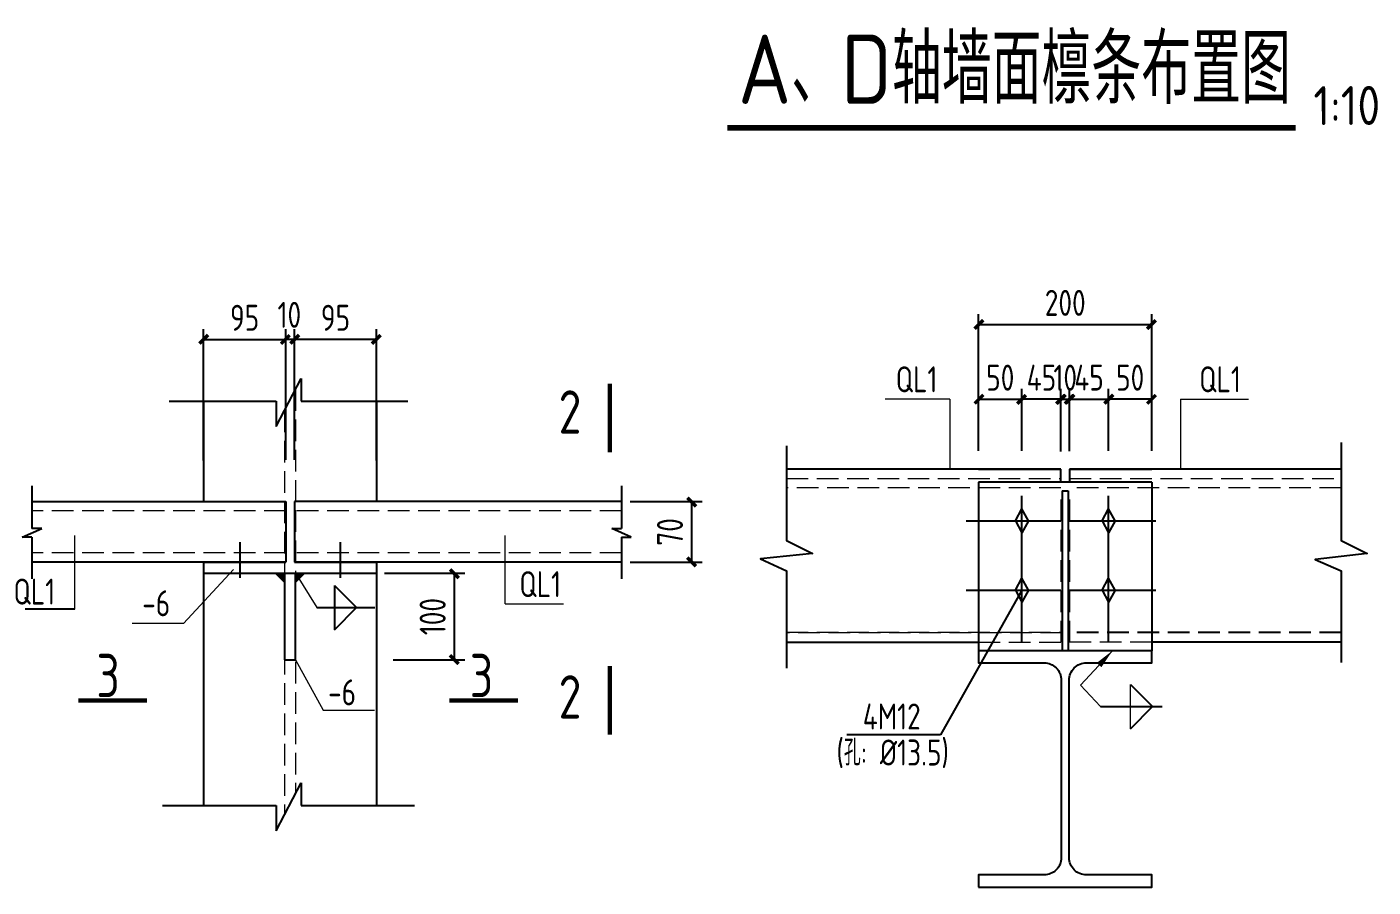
# Model space of a CAD drawing. Header units: millimetres. Extents: x 865974 to 875117, y 41124 to 44891.
# Drawn here: x 869088.4 to 869243.9, y 41434.5 to 41533.9 of the extents above; entities that cross this region are included whole.
import ezdxf

# ---------------------------------------------------------------- set-up
doc = ezdxf.new("R2010")
doc.units = ezdxf.units.MM
doc.header["$LTSCALE"] = 1000
doc.header["$MEASUREMENT"] = 0
doc.linetypes.add('DASH', pattern=[0.35, 0.25, -0.1])
doc.linetypes.add('DOTE', pattern=[2.42, 2, -0.2, 0.02, -0.2])
for name, color, linetype, lineweight in [('1', 4, 'Continuous', 70), ('D3', 62, 'Continuous', 9), ('LZ', 64, 'Continuous', 9), ('数字', 3, 'Continuous', 9)]:
    doc.layers.add(name, color=color, linetype=linetype, lineweight=lineweight)
for name, color, linetype in [('D1', 112, 'Continuous'), ('D2', 6, 'Continuous'), ('DIM', 7, 'Continuous'), ('DOTE', 1, 'DOTE'), ('M_Thin', 7, 'Continuous'), ('NUM', 7, 'Continuous'), ('Prof', 2, 'Continuous'), ('PUB_DIM', 3, 'Continuous'), ('尺寸标注', 7, 'Continuous'), ('桩', 6, 'Continuous')]:
    doc.layers.add(name, color=color, linetype=linetype)
doc.styles.add('GBHZ', font='gbenor.shx', dxfattribs={"width": 0.9, "bigfont": 'gbcbig.shx'})
doc.dimstyles.new('Y10', dxfattribs={"dimscale": 0, "dimtxt": 3, "dimasz": 0.01, "dimexe": 1.2, "dimexo": 1, "dimgap": 1, "dimtad": 1, "dimdec": 0, "dimlfac": 10, "dimzin": 0, "dimdsep": 46, "dimtxsty": 'GBHZ', "dimblk1": 'DX', "dimblk2": 'DX', "dimsah": 1, "dimcen": 0.09, "dimdle": 1, "dimadec": 0, "dimazin": 0, "dimtfac": 1, "dimtdec": 0, "dimtix": 1, "dimtmove": 2, "dimatfit": 3, "dimldrblk": 'DX', "dimfxl": 0, "dimtolj": 1, "dimtzin": 0, "dimarcsym": 0})

# ---------------------------------------------------------------- blocks, each defined once
blk = doc.blocks.new('DX')
at = {"color": 0, "linetype": 'ByBlock', "const_width": 40}
blk.add_lwpolyline([(-54, -51), (46, 49)], dxfattribs=at)
blk = doc.blocks.new('*D100')
at = {"layer": 'Defpoints', "color": 0, "linetype": 'ByBlock', "transparency": 16777216}
for p in [(869128.72, 41470.77), (869129.72, 41460.77), (869137.77, 41460.77)]:
    blk.add_point(p, dxfattribs=at)
at = {"layer": 'DIM', "color": 0, "linetype": 'ByBlock', "lineweight": -2, "transparency": 16777216}
for p, q in [((869129.72, 41470.77), (869138.97, 41470.77)), ((869137.77, 41470.76), (869137.77, 41460.78)), ((869130.72, 41460.77), (869138.97, 41460.77))]:
    blk.add_line(p, q, dxfattribs=at)
at = {"layer": 'DIM', "color": 0, "linetype": 'ByBlock', "lineweight": -2, "transparency": 16777216, "xscale": 0.01, "yscale": 0.01, "zscale": 0.01}
for p, rotation in [((869137.77, 41470.77), 90), ((869137.77, 41460.77), 270)]:
    blk.add_blockref('DX', p, dxfattribs=dict(at, rotation=rotation))
at = {"layer": 'DIM', "color": 0, "linetype": 'ByBlock', "transparency": 16777216, "insert": (869135.27, 41465.77), "char_height": 3, "attachment_point": 5, "rotation": 90, "style": 'GBHZ'}
blk.add_mtext('\\A1;100', dxfattribs=at)
blk = doc.blocks.new('*D101')
at = {"layer": 'Defpoints', "color": 0, "linetype": 'ByBlock', "transparency": 16777216}
for p in [(869157.08, 41479.05), (869157.08, 41472.06), (869165.18, 41472.06)]:
    blk.add_point(p, dxfattribs=at)
at = {"layer": 'DIM', "color": 0, "linetype": 'ByBlock', "lineweight": -2, "transparency": 16777216}
for p, q in [((869158.08, 41479.05), (869166.38, 41479.05)), ((869165.18, 41479.04), (869165.18, 41472.07)), ((869158.08, 41472.06), (869166.38, 41472.06))]:
    blk.add_line(p, q, dxfattribs=at)
at = {"layer": 'DIM', "color": 0, "linetype": 'ByBlock', "lineweight": -2, "transparency": 16777216, "xscale": 0.01, "yscale": 0.01, "zscale": 0.01}
for p, rotation in [((869165.18, 41479.05), 90), ((869165.18, 41472.06), 270)]:
    blk.add_blockref('DX', p, dxfattribs=dict(at, rotation=rotation))
at = {"layer": 'DIM', "color": 0, "linetype": 'ByBlock', "transparency": 16777216, "insert": (869162.68, 41475.55), "char_height": 3, "attachment_point": 5, "rotation": 90, "style": 'GBHZ'}
blk.add_mtext('\\A1;70', dxfattribs=at)
blk = doc.blocks.new('*D106')
at = {"layer": 'Defpoints', "color": 0, "linetype": 'ByBlock', "transparency": 16777216}
for p in [(869118.3, 41497.79), (869108.8, 41482.8), (869118.3, 41482.89)]:
    blk.add_point(p, dxfattribs=at)
at = {"layer": 'DIM', "color": 0, "linetype": 'ByBlock', "lineweight": -2, "transparency": 16777216}
for p, q in [((869108.8, 41483.8), (869108.8, 41498.99)), ((869118.3, 41483.89), (869118.3, 41498.99)), ((869108.81, 41497.79), (869118.29, 41497.79))]:
    blk.add_line(p, q, dxfattribs=at)
at = {"layer": 'DIM', "color": 0, "linetype": 'ByBlock', "lineweight": -2, "transparency": 16777216, "xscale": 0.01, "yscale": 0.01, "zscale": 0.01, "rotation": 180}
blk.add_blockref('DX', (869108.8, 41497.79), dxfattribs=at)
at = {"layer": 'DIM', "color": 0, "linetype": 'ByBlock', "lineweight": -2, "transparency": 16777216, "xscale": 0.01, "yscale": 0.01, "zscale": 0.01}
blk.add_blockref('DX', (869118.3, 41497.79), dxfattribs=at)
at = {"layer": 'DIM', "color": 0, "linetype": 'ByBlock', "transparency": 16777216, "insert": (869113.55, 41500.29), "char_height": 3, "attachment_point": 5, "style": 'GBHZ'}
blk.add_mtext('\\A1;95', dxfattribs=at)
blk = doc.blocks.new('*D107')
at = {"layer": 'Defpoints', "color": 0, "linetype": 'ByBlock', "transparency": 16777216}
for p in [(869118.3, 41497.79), (869118.3, 41482.89), (869119.3, 41482.88)]:
    blk.add_point(p, dxfattribs=at)
at = {"layer": 'DIM', "color": 0, "linetype": 'ByBlock', "lineweight": -2, "transparency": 16777216}
for p, q in [((869118.3, 41483.89), (869118.3, 41498.99)), ((869119.3, 41483.88), (869119.3, 41498.99)), ((869118.29, 41497.79), (869118.28, 41497.79)), ((869119.3, 41497.79), (869118.3, 41497.79)), ((869119.31, 41497.79), (869119.32, 41497.79))]:
    blk.add_line(p, q, dxfattribs=at)
at = {"layer": 'DIM', "color": 0, "linetype": 'ByBlock', "lineweight": -2, "transparency": 16777216, "xscale": 0.01, "yscale": 0.01, "zscale": 0.01}
blk.add_blockref('DX', (869118.3, 41497.79), dxfattribs=at)
at = {"layer": 'DIM', "color": 0, "linetype": 'ByBlock', "lineweight": -2, "transparency": 16777216, "xscale": 0.01, "yscale": 0.01, "zscale": 0.01, "rotation": 180}
blk.add_blockref('DX', (869119.3, 41497.79), dxfattribs=at)
at = {"layer": 'DIM', "color": 0, "linetype": 'ByBlock', "transparency": 16777216, "insert": (869118.72, 41500.63), "char_height": 3, "attachment_point": 5, "style": 'GBHZ'}
blk.add_mtext('\\A1;10', dxfattribs=at)
blk = doc.blocks.new('*D108')
at = {"layer": 'Defpoints', "color": 0, "linetype": 'ByBlock', "transparency": 16777216}
for p in [(869119.3, 41497.79), (869119.3, 41482.89), (869128.8, 41482.8)]:
    blk.add_point(p, dxfattribs=at)
at = {"layer": 'DIM', "color": 0, "linetype": 'ByBlock', "lineweight": -2, "transparency": 16777216}
for p, q in [((869119.3, 41483.89), (869119.3, 41498.99)), ((869128.8, 41483.8), (869128.8, 41498.99)), ((869128.79, 41497.79), (869119.31, 41497.79))]:
    blk.add_line(p, q, dxfattribs=at)
at = {"layer": 'DIM', "color": 0, "linetype": 'ByBlock', "lineweight": -2, "transparency": 16777216, "xscale": 0.01, "yscale": 0.01, "zscale": 0.01, "rotation": 180}
blk.add_blockref('DX', (869119.3, 41497.79), dxfattribs=at)
at = {"layer": 'DIM', "color": 0, "linetype": 'ByBlock', "lineweight": -2, "transparency": 16777216, "xscale": 0.01, "yscale": 0.01, "zscale": 0.01}
blk.add_blockref('DX', (869128.8, 41497.79), dxfattribs=at)
at = {"layer": 'DIM', "color": 0, "linetype": 'ByBlock', "transparency": 16777216, "insert": (869124.05, 41500.29), "char_height": 3, "attachment_point": 5, "style": 'GBHZ'}
blk.add_mtext('\\A1;95', dxfattribs=at)
blk = doc.blocks.new('*D109')
at = {"layer": 'Defpoints', "color": 0, "linetype": 'ByBlock', "transparency": 16777216}
for p in [(869203.32, 41490.87), (869198.32, 41483.92), (869203.32, 41483.92)]:
    blk.add_point(p, dxfattribs=at)
at = {"layer": 'DIM', "color": 0, "linetype": 'ByBlock', "lineweight": -2, "transparency": 16777216}
for p, q in [((869198.32, 41484.92), (869198.32, 41492.07)), ((869203.32, 41484.92), (869203.32, 41492.07)), ((869198.33, 41490.87), (869203.31, 41490.87))]:
    blk.add_line(p, q, dxfattribs=at)
at = {"layer": 'DIM', "color": 0, "linetype": 'ByBlock', "lineweight": -2, "transparency": 16777216, "xscale": 0.01, "yscale": 0.01, "zscale": 0.01, "rotation": 180}
blk.add_blockref('DX', (869198.32, 41490.87), dxfattribs=at)
at = {"layer": 'DIM', "color": 0, "linetype": 'ByBlock', "lineweight": -2, "transparency": 16777216, "xscale": 0.01, "yscale": 0.01, "zscale": 0.01}
blk.add_blockref('DX', (869203.32, 41490.87), dxfattribs=at)
at = {"layer": 'DIM', "color": 0, "linetype": 'ByBlock', "transparency": 16777216, "insert": (869200.82, 41493.37), "char_height": 3, "attachment_point": 5, "style": 'GBHZ'}
blk.add_mtext('\\A1;50', dxfattribs=at)
blk = doc.blocks.new('*D110')
at = {"layer": 'Defpoints', "color": 0, "linetype": 'ByBlock', "transparency": 16777216}
for p in [(869203.32, 41490.87), (869203.32, 41483.92), (869207.82, 41483.86)]:
    blk.add_point(p, dxfattribs=at)
at = {"layer": 'DIM', "color": 0, "linetype": 'ByBlock', "lineweight": -2, "transparency": 16777216}
for p, q in [((869203.32, 41484.92), (869203.32, 41492.07)), ((869207.82, 41484.86), (869207.82, 41492.07)), ((869203.31, 41490.87), (869203.3, 41490.87)), ((869207.82, 41490.87), (869203.32, 41490.87)), ((869207.83, 41490.87), (869207.84, 41490.87))]:
    blk.add_line(p, q, dxfattribs=at)
at = {"layer": 'DIM', "color": 0, "linetype": 'ByBlock', "lineweight": -2, "transparency": 16777216, "xscale": 0.01, "yscale": 0.01, "zscale": 0.01}
blk.add_blockref('DX', (869203.32, 41490.87), dxfattribs=at)
at = {"layer": 'DIM', "color": 0, "linetype": 'ByBlock', "lineweight": -2, "transparency": 16777216, "xscale": 0.01, "yscale": 0.01, "zscale": 0.01, "rotation": 180}
blk.add_blockref('DX', (869207.82, 41490.87), dxfattribs=at)
at = {"layer": 'DIM', "color": 0, "linetype": 'ByBlock', "transparency": 16777216, "insert": (869205.57, 41493.37), "char_height": 3, "attachment_point": 5, "style": 'GBHZ'}
blk.add_mtext('\\A1;45', dxfattribs=at)
blk = doc.blocks.new('*D111')
at = {"layer": 'Defpoints', "color": 0, "linetype": 'ByBlock', "transparency": 16777216}
for p in [(869213.32, 41490.87), (869213.32, 41483.92), (869218.32, 41483.92)]:
    blk.add_point(p, dxfattribs=at)
at = {"layer": 'DIM', "color": 0, "linetype": 'ByBlock', "lineweight": -2, "transparency": 16777216}
for p, q in [((869213.32, 41484.92), (869213.32, 41492.07)), ((869218.32, 41484.92), (869218.32, 41492.07)), ((869218.31, 41490.87), (869213.33, 41490.87))]:
    blk.add_line(p, q, dxfattribs=at)
at = {"layer": 'DIM', "color": 0, "linetype": 'ByBlock', "lineweight": -2, "transparency": 16777216, "xscale": 0.01, "yscale": 0.01, "zscale": 0.01, "rotation": 180}
blk.add_blockref('DX', (869213.32, 41490.87), dxfattribs=at)
at = {"layer": 'DIM', "color": 0, "linetype": 'ByBlock', "lineweight": -2, "transparency": 16777216, "xscale": 0.01, "yscale": 0.01, "zscale": 0.01}
blk.add_blockref('DX', (869218.32, 41490.87), dxfattribs=at)
at = {"layer": 'DIM', "color": 0, "linetype": 'ByBlock', "transparency": 16777216, "insert": (869215.82, 41493.37), "char_height": 3, "attachment_point": 5, "style": 'GBHZ'}
blk.add_mtext('\\A1;50', dxfattribs=at)
blk = doc.blocks.new('*D112')
at = {"layer": 'Defpoints', "color": 0, "linetype": 'ByBlock', "transparency": 16777216}
for p in [(869218.32, 41499.51), (869198.32, 41485.92), (869218.32, 41485.92)]:
    blk.add_point(p, dxfattribs=at)
at = {"layer": 'DIM', "color": 0, "linetype": 'ByBlock', "lineweight": -2, "transparency": 16777216}
for p, q in [((869198.32, 41486.92), (869198.32, 41500.71)), ((869218.32, 41486.92), (869218.32, 41500.71)), ((869198.33, 41499.51), (869218.31, 41499.51))]:
    blk.add_line(p, q, dxfattribs=at)
at = {"layer": 'DIM', "color": 0, "linetype": 'ByBlock', "lineweight": -2, "transparency": 16777216, "xscale": 0.01, "yscale": 0.01, "zscale": 0.01, "rotation": 180}
blk.add_blockref('DX', (869198.32, 41499.51), dxfattribs=at)
at = {"layer": 'DIM', "color": 0, "linetype": 'ByBlock', "lineweight": -2, "transparency": 16777216, "xscale": 0.01, "yscale": 0.01, "zscale": 0.01}
blk.add_blockref('DX', (869218.32, 41499.51), dxfattribs=at)
at = {"layer": 'DIM', "color": 0, "linetype": 'ByBlock', "transparency": 16777216, "insert": (869208.32, 41502.01), "char_height": 3, "attachment_point": 5, "style": 'GBHZ'}
blk.add_mtext('\\A1;200', dxfattribs=at)
blk = doc.blocks.new('*D113')
at = {"layer": 'Defpoints', "color": 0, "linetype": 'ByBlock', "transparency": 16777216}
for p in [(869208.82, 41490.87), (869207.82, 41483.86), (869208.82, 41483.87)]:
    blk.add_point(p, dxfattribs=at)
at = {"layer": 'DIM', "color": 0, "linetype": 'ByBlock', "lineweight": -2, "transparency": 16777216}
for p, q in [((869207.82, 41484.86), (869207.82, 41492.07)), ((869208.82, 41484.87), (869208.82, 41492.07)), ((869207.81, 41490.87), (869207.8, 41490.87)), ((869207.82, 41490.87), (869208.82, 41490.87)), ((869208.83, 41490.87), (869208.84, 41490.87))]:
    blk.add_line(p, q, dxfattribs=at)
at = {"layer": 'DIM', "color": 0, "linetype": 'ByBlock', "lineweight": -2, "transparency": 16777216, "xscale": 0.01, "yscale": 0.01, "zscale": 0.01}
blk.add_blockref('DX', (869207.82, 41490.87), dxfattribs=at)
at = {"layer": 'DIM', "color": 0, "linetype": 'ByBlock', "lineweight": -2, "transparency": 16777216, "xscale": 0.01, "yscale": 0.01, "zscale": 0.01, "rotation": 180}
blk.add_blockref('DX', (869208.82, 41490.87), dxfattribs=at)
at = {"layer": 'DIM', "color": 0, "linetype": 'ByBlock', "transparency": 16777216, "insert": (869208.32, 41493.37), "char_height": 3, "attachment_point": 5, "style": 'GBHZ'}
blk.add_mtext('\\A1;10', dxfattribs=at)
blk = doc.blocks.new('*D114')
at = {"layer": 'Defpoints', "color": 0, "linetype": 'ByBlock', "transparency": 16777216}
for p in [(869213.32, 41490.88), (869208.82, 41483.87), (869213.32, 41483.94)]:
    blk.add_point(p, dxfattribs=at)
at = {"layer": 'DIM', "color": 0, "linetype": 'ByBlock', "lineweight": -2, "transparency": 16777216}
for p, q in [((869208.82, 41484.87), (869208.82, 41492.08)), ((869213.32, 41484.94), (869213.32, 41492.08)), ((869208.81, 41490.88), (869208.8, 41490.88)), ((869208.82, 41490.88), (869213.32, 41490.88)), ((869213.33, 41490.88), (869213.34, 41490.88))]:
    blk.add_line(p, q, dxfattribs=at)
at = {"layer": 'DIM', "color": 0, "linetype": 'ByBlock', "lineweight": -2, "transparency": 16777216, "xscale": 0.01, "yscale": 0.01, "zscale": 0.01}
blk.add_blockref('DX', (869208.82, 41490.88), dxfattribs=at)
at = {"layer": 'DIM', "color": 0, "linetype": 'ByBlock', "lineweight": -2, "transparency": 16777216, "xscale": 0.01, "yscale": 0.01, "zscale": 0.01, "rotation": 180}
blk.add_blockref('DX', (869213.32, 41490.88), dxfattribs=at)
at = {"layer": 'DIM', "color": 0, "linetype": 'ByBlock', "transparency": 16777216, "insert": (869211.07, 41493.38), "char_height": 3, "attachment_point": 5, "style": 'GBHZ'}
blk.add_mtext('\\A1;45', dxfattribs=at)

msp = doc.modelspace()

# ---------------------------------------------------------------- linework, layer by layer
at = {"const_width": 0.667}
msp.add_lwpolyline([(869169.285, 41522.234), (869234.912, 41522.234)], dxfattribs=at)
at = {"layer": '1', "color": 2, "const_width": 0.48}
for points in [[(869155.723, 41492.681), (869155.723, 41484.759)], [(869155.723, 41460.059), (869155.723, 41452.137)], [(869094.348, 41456.075), (869102.27, 41456.075)], [(869137.214, 41456.075), (869145.136, 41456.075)]]:
    msp.add_lwpolyline(points, dxfattribs=at)
at = {"layer": 'D1', "color": 251}
for p, q in [((869117.197, 41487.714), (869120.072, 41493.264)), ((869120.072, 41493.264), (869120.072, 41490.647)), ((869104.83, 41490.647), (869117.197, 41490.647)), ((869117.197, 41490.647), (869117.197, 41487.714)), ((869120.072, 41490.647), (869132.409, 41490.647)), ((869089.001, 41480.874), (869089.001, 41475.945)), ((869157.082, 41480.874), (869157.082, 41475.945)), ((869087.877, 41474.964), (869090.125, 41475.945)), ((869090.125, 41475.945), (869089.001, 41475.945)), ((869158.207, 41474.964), (869155.958, 41475.945)), ((869155.958, 41475.945), (869157.082, 41475.945)), ((869089.001, 41474.964), (869087.877, 41474.964)), ((869089.001, 41474.964), (869089.001, 41470.129)), ((869157.082, 41474.964), (869157.082, 41470.129)), ((869157.082, 41474.964), (869158.207, 41474.964)), ((869123.924, 41469.379), (869123.924, 41464.241)), ((869123.924, 41469.379), (869126.494, 41466.81)), ((869203.32, 41468.825), (869193.908, 41452.109)), ((869121.895, 41466.81), (869128.575, 41466.81)), ((869123.924, 41464.241), (869126.494, 41466.81)), ((869215.847, 41457.945), (869218.416, 41455.376)), ((869212.387, 41455.376), (869219.533, 41455.376)), ((869215.847, 41452.807), (869218.416, 41455.376)), ((869193.908, 41452.109), (869183.085, 41452.109)), ((869117.197, 41441.028), (869120.072, 41446.578)), ((869120.072, 41446.578), (869120.072, 41443.96)), ((869104.09, 41443.96), (869117.197, 41443.96)), ((869117.197, 41443.96), (869117.197, 41441.028)), ((869120.072, 41443.96), (869133.189, 41443.96))]:
    msp.add_line(p, q, dxfattribs=at)
at = {"layer": 'D2'}
for p, q in [((869108.8, 41490.647), (869108.8, 41479.054)), ((869128.8, 41490.647), (869128.8, 41479.054)), ((869207.82, 41482.782), (869176.125, 41482.782)), ((869198.32, 41482.782), (869207.82, 41482.782)), ((869207.82, 41481.29), (869207.82, 41482.782)), ((869208.82, 41482.782), (869218.32, 41482.782)), ((869240.171, 41482.782), (869208.82, 41482.782)), ((869208.82, 41482.782), (869208.82, 41481.29)), ((869198.32, 41481.29), (869198.32, 41461.827)), ((869218.32, 41481.29), (869198.32, 41481.29)), ((869207.97, 41480.29), (869207.97, 41461.827)), ((869207.97, 41480.29), (869208.67, 41480.29)), ((869208.67, 41480.29), (869208.67, 41461.827)), ((869218.32, 41481.29), (869218.32, 41461.827)), ((869089.001, 41479.054), (869118.3, 41479.054)), ((869157.082, 41479.054), (869119.3, 41479.054)), ((869118.3, 41472.056), (869089.001, 41472.056)), ((869108.8, 41472.056), (869108.8, 41470.771)), ((869108.8, 41472.056), (869118.3, 41472.056)), ((869108.8, 41472.056), (869108.8, 41443.96)), ((869108.8, 41470.771), (869128.8, 41470.771)), ((869118.158, 41470.771), (869118.158, 41460.768)), ((869157.082, 41472.056), (869119.3, 41472.056)), ((869119.3, 41472.056), (869128.8, 41472.056)), ((869119.443, 41460.768), (869119.443, 41470.771)), ((869128.8, 41472.056), (869128.8, 41470.771)), ((869128.8, 41472.056), (869128.8, 41443.96)), ((869176.125, 41462.828), (869198.32, 41462.828)), ((869240.171, 41462.828), (869218.32, 41462.828)), ((869118.158, 41460.768), (869119.443, 41460.768))]:
    msp.add_line(p, q, dxfattribs=at)
at = {"layer": 'D2', "linetype": 'Continuous'}
for p, q in [((869113.019, 41474.376), (869113.019, 41470.236)), ((869124.581, 41474.376), (869124.581, 41470.236))]:
    msp.add_line(p, q, dxfattribs=at)
at = {"layer": 'D3', "color": 251}
for p, q in [((869195, 41490.892), (869187.538, 41490.892)), ((869195, 41490.892), (869195, 41482.782)), ((869221.641, 41490.892), (869229.485, 41490.892)), ((869221.641, 41490.892), (869221.641, 41482.782)), ((869093.964, 41466.632), (869093.964, 41475.125)), ((869143.637, 41467.231), (869143.637, 41475.125)), ((869112.27, 41471.199), (869106.509, 41464.974)), ((869119.443, 41470.771), (869121.895, 41466.81)), ((869143.637, 41467.231), (869150.397, 41467.231)), ((869106.509, 41464.974), (869100.555, 41464.974)), ((869210.095, 41457.846), (869213.766, 41461.827)), ((869119.443, 41460.768), (869122.609, 41454.956)), ((869210.095, 41457.846), (869212.387, 41455.376)), ((869215.847, 41452.807), (869215.847, 41457.945)), ((869122.609, 41454.956), (869128.537, 41454.956))]:
    msp.add_line(p, q, dxfattribs=at)
at = {"layer": 'D3'}
for p, q in [((869117.087, 41470.771), (869118.158, 41469.7)), ((869120.513, 41470.771), (869119.443, 41469.7))]:
    msp.add_line(p, q, dxfattribs=at)
for points in [[(869117.087, 41470.771), (869118.158, 41470.771), (869118.158, 41469.7), (869118.158, 41470.771)], [(869120.513, 41470.771), (869119.443, 41470.771), (869119.443, 41469.7), (869119.443, 41470.771)]]:
    msp.add_solid(points, dxfattribs=at)
at = {"layer": 'D3', "color": 251}
msp.add_solid([(869212.502, 41459.935), (869213.766, 41461.827), (869212.502, 41459.935), (869211.953, 41460.415)], dxfattribs=at)
at = {"layer": 'DOTE', "linetype": 'DOTE', "ltscale": 5}
for p, q in [((869203.32, 41462.828), (869203.32, 41479.711)), ((869213.32, 41462.828), (869213.32, 41479.711)), ((869196.869, 41476.828), (869207.82, 41476.828)), ((869208.82, 41476.828), (869218.772, 41476.828)), ((869196.869, 41468.825), (869207.82, 41468.825)), ((869208.82, 41468.825), (869218.772, 41468.825))]:
    msp.add_line(p, q, dxfattribs=at)
at = {"layer": 'LZ', "color": 251, "linetype": 'DASH', "ltscale": 0.01}
for p, q in [((869119.443, 41492.049), (869119.443, 41445.363)), ((869118.158, 41489.57), (869118.158, 41442.884)), ((869176.125, 41481.711), (869207.82, 41481.711)), ((869208.82, 41481.711), (869240.171, 41481.711)), ((869207.82, 41480.641), (869176.125, 41480.641)), ((869240.171, 41480.641), (869208.82, 41480.641)), ((869207.82, 41479.29), (869207.82, 41462.828)), ((869208.82, 41479.29), (869208.82, 41462.828)), ((869118.3, 41477.984), (869089.001, 41477.984)), ((869157.082, 41477.984), (869119.3, 41477.984)), ((869118.3, 41473.126), (869089.001, 41473.126)), ((869157.082, 41473.126), (869119.3, 41473.126)), ((869176.125, 41463.969), (869207.82, 41463.969)), ((869207.97, 41463.898), (869176.125, 41463.898)), ((869240.171, 41463.969), (869208.82, 41463.969)), ((869240.171, 41463.898), (869208.82, 41463.898)), ((869198.32, 41462.828), (869207.82, 41462.828)), ((869218.32, 41462.828), (869208.82, 41462.828))]:
    msp.add_line(p, q, dxfattribs=at)
at = {"layer": 'M_Thin', "color": 7, "elevation": 4.991}
for points in [[(869176.125, 41485.479), (869176.125, 41474.555), (869179.125, 41473.055), (869173.125, 41472.434), (869176.125, 41471.055), (869176.125, 41459.807)], [(869240.171, 41485.872), (869240.171, 41474.555), (869243.171, 41473.055), (869237.171, 41472.378), (869240.171, 41471.055), (869240.171, 41460.462)]]:
    msp.add_lwpolyline(points, dxfattribs=at)
at = {"layer": 'Prof'}
msp.add_lwpolyline([(869198.32, 41434.526), (869218.32, 41434.526), (869218.32, 41435.926), (869210.77, 41435.926, -0.4142136), (869208.77, 41437.926), (869208.77, 41458.427, -0.4142136), (869210.77, 41460.427), (869218.32, 41460.427), (869218.32, 41461.827), (869198.32, 41461.827), (869198.32, 41460.427), (869205.87, 41460.427, -0.4142136), (869207.87, 41458.427), (869207.87, 41437.926, -0.4142136), (869205.87, 41435.926), (869198.32, 41435.926)], format="xyb", close=True, dxfattribs=at)
at = {"layer": '尺寸标注', "color": 6, "linetype": 'ByBlock'}
msp.add_line((869093.964, 41466.632), (869088.2, 41466.632), dxfattribs=at)
at = {"layer": '桩'}
for p, q in [((869118.3, 41479.054), (869118.3, 41472.056)), ((869119.3, 41479.054), (869119.3, 41472.056)), ((869202.572, 41476.828), (869203.32, 41478.209)), ((869204.069, 41476.828), (869203.32, 41478.209)), ((869212.572, 41476.828), (869213.32, 41478.209)), ((869214.069, 41476.828), (869213.32, 41478.209)), ((869202.572, 41476.828), (869203.32, 41475.446)), ((869204.069, 41476.828), (869203.32, 41475.446)), ((869212.572, 41476.828), (869213.32, 41475.446)), ((869214.069, 41476.828), (869213.32, 41475.446)), ((869202.572, 41468.825), (869203.32, 41470.206)), ((869204.069, 41468.825), (869203.32, 41470.206)), ((869212.572, 41468.825), (869213.32, 41470.206)), ((869214.069, 41468.825), (869213.32, 41470.206)), ((869202.572, 41468.825), (869203.32, 41467.443)), ((869204.069, 41468.825), (869203.32, 41467.443)), ((869212.572, 41468.825), (869213.32, 41467.443)), ((869214.069, 41468.825), (869213.32, 41467.443))]:
    msp.add_line(p, q, dxfattribs=at)

# ---------------------------------------------------------------- texts
at = {"ltscale": 2, "style": 'GBHZ'}
msp.add_text('1:100', height=4.5, rotation=0.20444, dxfattribs=at).set_placement((869236.988, 41522.54))
at = {"layer": 'NUM', "style": 'GBHZ'}
msp.add_text('A、D轴墙面檩条布置图', height=8, dxfattribs=at).set_placement((869170.54, 41525.007))
at = {"layer": 'PUB_DIM', "style": 'GBHZ', "width": 0.9}
for s, p in [('2', (869149.822, 41486.904)), ('3', (869096.44, 41456.466)), ('3', (869139.558, 41456.466)), ('2', (869149.822, 41453.993))]:
    msp.add_text(s, height=5, dxfattribs=at).set_placement(p)
at = {"layer": '数字', "style": 'GBHZ', "width": 0.9}
for s, p in [('QL1', (869188.738, 41491.681)), ('QL1', (869223.79, 41491.681)), ('QL1', (869145.276, 41468.02)), ('QL1', (869086.858, 41467.158)), ('-6', (869101.727, 41465.812)), ('-6', (869123.192, 41455.52)), ('4M12', (869184.936, 41452.732)), ('(孔: %%C13.5)', (869181.9, 41448.568))]:
    msp.add_text(s, height=3, dxfattribs=at).set_placement(p)

# ---------------------------------------------------------------- dimensions: what is measured, and where the dimension line sits
at = {"layer": 'DIM', "color": 4, "linetype": 'ByBlock'}
for base, p1, p2, picture, middle in [((869218.32, 41499.511), (869198.32, 41485.924), (869218.32, 41485.924), '*D112', (869208.32, 41502.011)), ((869118.3, 41497.794), (869108.8, 41482.803), (869118.3, 41482.894), '*D106', (869113.55, 41500.294)), ((869203.32, 41490.87), (869198.32, 41483.924), (869203.32, 41483.924), '*D109', (869200.82, 41493.37)), ((869208.82, 41490.87), (869207.82, 41483.86), (869208.82, 41483.874), '*D113', (869208.32, 41493.37)), ((869213.32, 41490.885), (869208.82, 41483.874), (869213.32, 41483.938), '*D114', (869211.07, 41493.385))]:
    dim = msp.add_linear_dim(base=base, p1=p1, p2=p2, dimstyle='Y10', override={"dimscale": 1}, dxfattribs=at)
    dim.commit()
    dim.dimension.update_dxf_attribs({"geometry": picture, "text_midpoint": middle})
dim = msp.add_linear_dim(base=(869118.3, 41497.794), p1=(869119.3, 41482.884), p2=(869118.3, 41482.894), angle=180, dimstyle='Y10', override={"dimscale": 1}, dxfattribs=at)
dim.commit()
dim.dimension.update_dxf_attribs({"geometry": '*D107', "text_midpoint": (869118.719, 41500.634), "dimtype": 160})
for base, p1, p2, angle, picture, middle in [((869119.3, 41497.794), (869128.8, 41482.803), (869119.3, 41482.894), 180, '*D108', (869124.05, 41500.294)), ((869203.32, 41490.87), (869207.82, 41483.86), (869203.32, 41483.924), 180, '*D110', (869205.57, 41493.37)), ((869213.32, 41490.87), (869218.32, 41483.924), (869213.32, 41483.924), 180, '*D111', (869215.82, 41493.37)), ((869165.183, 41472.056), (869157.082, 41479.054), (869157.082, 41472.056), 270, '*D101', (869162.683, 41475.555)), ((869137.768, 41460.768), (869128.721, 41470.771), (869129.721, 41460.768), 270, '*D100', (869135.268, 41465.77))]:
    dim = msp.add_linear_dim(base=base, p1=p1, p2=p2, angle=angle, dimstyle='Y10', override={"dimscale": 1}, dxfattribs=at)
    dim.commit()
    dim.dimension.update_dxf_attribs({"geometry": picture, "text_midpoint": middle})

doc.saveas('drawing.dxf')
